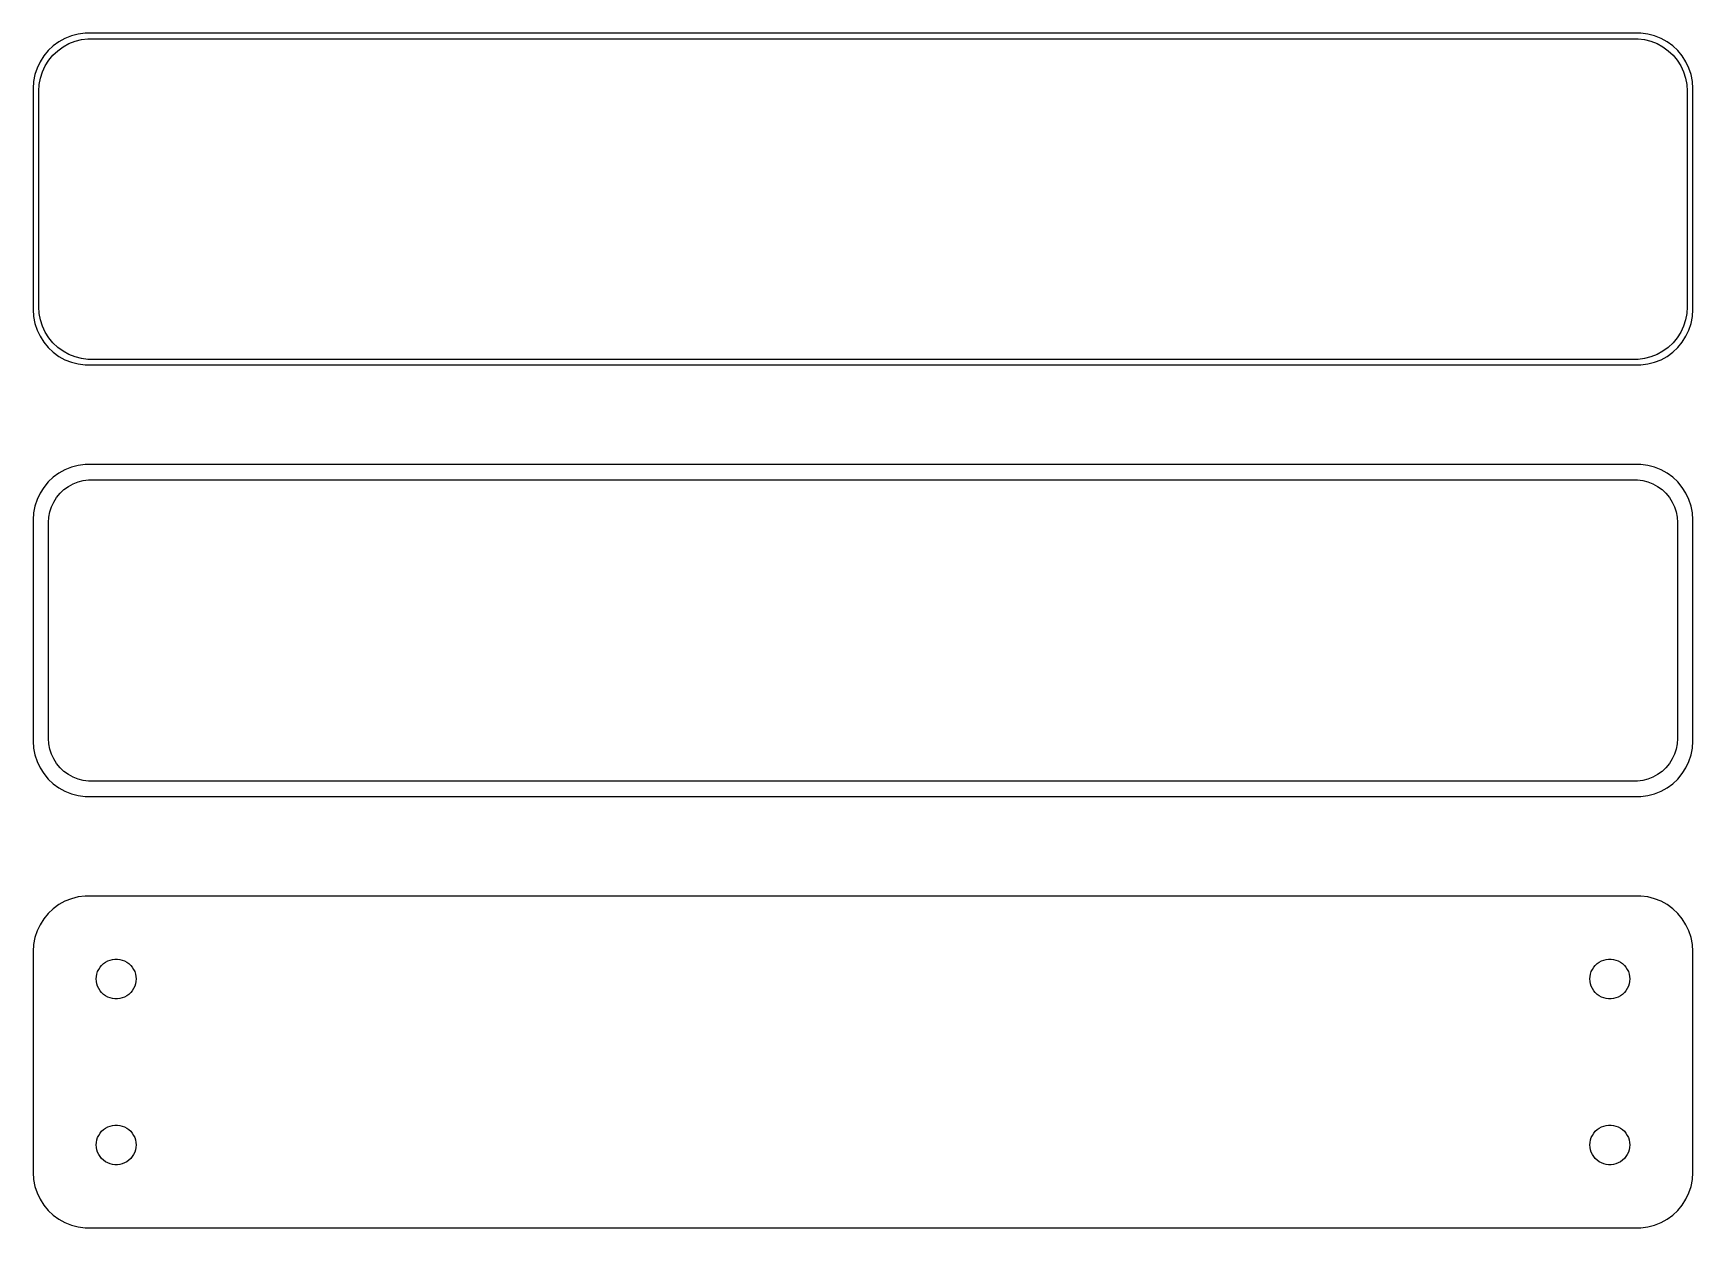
# Model space of a CAD drawing. Header units: metres. Extents: x -75 to 75, y 63 to 171.
import ezdxf

# ---------------------------------------------------------------- set-up
doc = ezdxf.new("R2010")
doc.units = ezdxf.units.M

msp = doc.modelspace()

# ---------------------------------------------------------------- linework, layer by layer
for p, q in [((-73.1871, 169.853), (-73.6448, 169.423)), ((-72.6791, 170.222), (-73.1871, 169.853)), ((-72.7778, 169.41), (-72.2952, 169.761)), ((-72.1289, 170.524), (-72.6791, 170.222)), ((-72.2952, 169.761), (-71.7724, 170.048)), ((-71.5451, 170.755), (-72.1289, 170.524)), ((-71.7724, 170.048), (-71.2178, 170.268)), ((-70.9369, 170.911), (-71.5451, 170.755)), ((-71.2178, 170.268), (-70.6401, 170.416)), ((-70.3139, 170.99), (-70.9369, 170.911)), ((-70.6401, 170.416), (-70.0482, 170.491)), ((70.3139, 170.99), (-70.3139, 170.99)), ((-70.0482, 170.491), (70.0482, 170.491)), ((70.0482, 170.491), (70.6401, 170.416)), ((70.9369, 170.911), (70.3139, 170.99)), ((70.6401, 170.416), (71.2178, 170.268)), ((71.5451, 170.755), (70.9369, 170.911)), ((71.2178, 170.268), (71.7724, 170.048)), ((72.1289, 170.524), (71.5451, 170.755)), ((71.7724, 170.048), (72.2952, 169.761)), ((72.6791, 170.222), (72.1289, 170.524)), ((72.2952, 169.761), (72.7778, 169.41)), ((73.1871, 169.853), (72.6791, 170.222)), ((73.6448, 169.423), (73.1871, 169.853)), ((-74.3815, 168.409), (-74.6489, 167.841)), ((-74.0451, 168.939), (-74.3815, 168.409)), ((-74.1664, 167.499), (-73.9125, 168.038)), ((-73.6448, 169.423), (-74.0451, 168.939)), ((-73.9125, 168.038), (-73.5928, 168.542)), ((-73.5928, 168.542), (-73.2126, 169.002)), ((-73.2126, 169.002), (-72.7778, 169.41)), ((72.7778, 169.41), (73.2126, 169.002)), ((73.2126, 169.002), (73.5928, 168.542)), ((73.5928, 168.542), (73.9125, 168.038)), ((74.0451, 168.939), (73.6448, 169.423)), ((73.9125, 168.038), (74.1664, 167.499)), ((74.3815, 168.409), (74.0451, 168.939)), ((74.6489, 167.841), (74.3815, 168.409)), ((-74.9606, 166.627), (-75, 166)), ((-74.8429, 167.243), (-74.9606, 166.627)), ((-74.6489, 167.841), (-74.8429, 167.243)), ((-74.4625, 166.345), (-74.3508, 166.931)), ((-74.3508, 166.931), (-74.1664, 167.499)), ((74.1664, 167.499), (74.3508, 166.931)), ((74.3508, 166.931), (74.4625, 166.345)), ((74.8429, 167.243), (74.6489, 167.841)), ((74.9606, 166.627), (74.8429, 167.243)), ((75, 166), (74.9606, 166.627)), ((-75, 166), (-75, 146)), ((-74.5, 165.75), (-74.4625, 166.345)), ((-74.5, 146.25), (-74.5, 165.75)), ((74.4625, 166.345), (74.5, 165.75)), ((74.5, 165.75), (74.5, 146.25)), ((75, 146), (75, 166)), ((-75, 146), (-74.9606, 145.373)), ((-74.4625, 145.655), (-74.5, 146.25)), ((-74.3508, 145.069), (-74.4625, 145.655)), ((74.4625, 145.655), (74.3508, 145.069)), ((74.5, 146.25), (74.4625, 145.655)), ((74.9606, 145.373), (75, 146)), ((-74.9606, 145.373), (-74.8429, 144.757)), ((-74.8429, 144.757), (-74.6489, 144.159)), ((-74.6489, 144.159), (-74.3815, 143.591)), ((-74.1664, 144.501), (-74.3508, 145.069)), ((-73.9125, 143.962), (-74.1664, 144.501)), ((74.1664, 144.501), (73.9125, 143.962)), ((74.3508, 145.069), (74.1664, 144.501)), ((74.3815, 143.591), (74.6489, 144.159)), ((74.6489, 144.159), (74.8429, 144.757)), ((74.8429, 144.757), (74.9606, 145.373)), ((-74.3815, 143.591), (-74.0451, 143.061)), ((-74.0451, 143.061), (-73.6448, 142.577)), ((-73.5928, 143.458), (-73.9125, 143.962)), ((-73.6448, 142.577), (-73.1871, 142.147)), ((-73.2126, 142.998), (-73.5928, 143.458)), ((-72.7778, 142.59), (-73.2126, 142.998)), ((-72.2952, 142.239), (-72.7778, 142.59)), ((72.7778, 142.59), (72.2952, 142.239)), ((73.2126, 142.998), (72.7778, 142.59)), ((73.1871, 142.147), (73.6448, 142.577)), ((73.5928, 143.458), (73.2126, 142.998)), ((73.9125, 143.962), (73.5928, 143.458)), ((73.6448, 142.577), (74.0451, 143.061)), ((74.0451, 143.061), (74.3815, 143.591)), ((-73.1871, 142.147), (-72.6791, 141.778)), ((-72.6791, 141.778), (-72.1289, 141.476)), ((-71.7724, 141.952), (-72.2952, 142.239)), ((-72.1289, 141.476), (-71.5451, 141.245)), ((-71.2178, 141.732), (-71.7724, 141.952)), ((-71.5451, 141.245), (-70.9369, 141.089)), ((-70.6401, 141.584), (-71.2178, 141.732)), ((-70.9369, 141.089), (-70.3139, 141.01)), ((-70.0482, 141.509), (-70.6401, 141.584)), ((-70.3139, 141.01), (70.3139, 141.01)), ((70.0482, 141.509), (-70.0482, 141.509)), ((70.6401, 141.584), (70.0482, 141.509)), ((70.3139, 141.01), (70.9369, 141.089)), ((71.2178, 141.732), (70.6401, 141.584)), ((70.9369, 141.089), (71.5451, 141.245)), ((71.7724, 141.952), (71.2178, 141.732)), ((71.5451, 141.245), (72.1289, 141.476)), ((72.2952, 142.239), (71.7724, 141.952)), ((72.1289, 141.476), (72.6791, 141.778)), ((72.6791, 141.778), (73.1871, 142.147)), ((-73.1871, 130.853), (-73.6448, 130.423)), ((-72.6791, 131.222), (-73.1871, 130.853)), ((-72.1289, 131.524), (-72.6791, 131.222)), ((-71.5451, 131.755), (-72.1289, 131.524)), ((-70.9369, 131.911), (-71.5451, 131.755)), ((-70.9457, 130.43), (-70.4751, 130.551)), ((-70.3139, 131.99), (-70.9369, 131.911)), ((-70.4751, 130.551), (-69.993, 130.612)), ((70.3139, 131.99), (-70.3139, 131.99)), ((-69.993, 130.612), (69.993, 130.612)), ((69.993, 130.612), (70.4751, 130.551)), ((70.9369, 131.911), (70.3139, 131.99)), ((70.4751, 130.551), (70.9457, 130.43)), ((71.5451, 131.755), (70.9369, 131.911)), ((72.1289, 131.524), (71.5451, 131.755)), ((72.6791, 131.222), (72.1289, 131.524)), ((73.1871, 130.853), (72.6791, 131.222)), ((73.6448, 130.423), (73.1871, 130.853)), ((-74.3815, 129.409), (-74.6489, 128.841)), ((-74.0451, 129.939), (-74.3815, 129.409)), ((-73.6448, 130.423), (-74.0451, 129.939)), ((-73.1408, 128.614), (-72.8805, 129.024)), ((-72.8805, 129.024), (-72.5707, 129.399)), ((-72.5707, 129.399), (-72.2165, 129.731)), ((-72.2165, 129.731), (-71.8234, 130.017)), ((-71.8234, 130.017), (-71.3975, 130.251)), ((-71.3975, 130.251), (-70.9457, 130.43)), ((70.9457, 130.43), (71.3975, 130.251)), ((71.3975, 130.251), (71.8234, 130.017)), ((71.8234, 130.017), (72.2165, 129.731)), ((72.2165, 129.731), (72.5707, 129.399)), ((72.5707, 129.399), (72.8805, 129.024)), ((72.8805, 129.024), (73.1408, 128.614)), ((74.0451, 129.939), (73.6448, 130.423)), ((74.3815, 129.409), (74.0451, 129.939)), ((74.6489, 128.841), (74.3815, 129.409)), ((-74.9606, 127.627), (-75, 127)), ((-74.8429, 128.243), (-74.9606, 127.627)), ((-74.6489, 128.841), (-74.8429, 128.243)), ((-73.589, 127.235), (-73.4979, 127.712)), ((-73.4979, 127.712), (-73.3477, 128.174)), ((-73.3477, 128.174), (-73.1408, 128.614)), ((73.1408, 128.614), (73.3477, 128.174)), ((73.3477, 128.174), (73.4979, 127.712)), ((73.4979, 127.712), (73.589, 127.235)), ((74.8429, 128.243), (74.6489, 128.841)), ((74.9606, 127.627), (74.8429, 128.243)), ((75, 127), (74.9606, 127.627)), ((-75, 127), (-75, 107)), ((-73.6195, 126.75), (-73.589, 127.235)), ((-73.6195, 107.25), (-73.6195, 126.75)), ((73.589, 127.235), (73.6195, 126.75)), ((73.6195, 126.75), (73.6195, 107.25)), ((75, 107), (75, 127)), ((-75, 107), (-74.9606, 106.373)), ((-73.589, 106.765), (-73.6195, 107.25)), ((-73.4979, 106.288), (-73.589, 106.765)), ((73.589, 106.765), (73.4979, 106.288)), ((73.6195, 107.25), (73.589, 106.765)), ((74.9606, 106.373), (75, 107)), ((-74.9606, 106.373), (-74.8429, 105.757)), ((-74.8429, 105.757), (-74.6489, 105.159)), ((-74.6489, 105.159), (-74.3815, 104.591)), ((-73.3477, 105.826), (-73.4979, 106.288)), ((-73.1408, 105.386), (-73.3477, 105.826)), ((-72.8805, 104.976), (-73.1408, 105.386)), ((73.1408, 105.386), (72.8805, 104.976)), ((73.3477, 105.826), (73.1408, 105.386)), ((73.4979, 106.288), (73.3477, 105.826)), ((74.3815, 104.591), (74.6489, 105.159)), ((74.6489, 105.159), (74.8429, 105.757)), ((74.8429, 105.757), (74.9606, 106.373)), ((-74.3815, 104.591), (-74.0451, 104.061)), ((-74.0451, 104.061), (-73.6448, 103.577)), ((-73.6448, 103.577), (-73.1871, 103.147)), ((-72.5707, 104.601), (-72.8805, 104.976)), ((-72.2165, 104.269), (-72.5707, 104.601)), ((-71.8234, 103.983), (-72.2165, 104.269)), ((-71.3975, 103.749), (-71.8234, 103.983)), ((-70.9457, 103.57), (-71.3975, 103.749)), ((-70.4751, 103.449), (-70.9457, 103.57)), ((70.9457, 103.57), (70.4751, 103.449)), ((71.3975, 103.749), (70.9457, 103.57)), ((71.8234, 103.983), (71.3975, 103.749)), ((72.2165, 104.269), (71.8234, 103.983)), ((72.5707, 104.601), (72.2165, 104.269)), ((72.8805, 104.976), (72.5707, 104.601)), ((73.1871, 103.147), (73.6448, 103.577)), ((73.6448, 103.577), (74.0451, 104.061)), ((74.0451, 104.061), (74.3815, 104.591)), ((-73.1871, 103.147), (-72.6791, 102.778)), ((-72.6791, 102.778), (-72.1289, 102.476)), ((-72.1289, 102.476), (-71.5451, 102.245)), ((-71.5451, 102.245), (-70.9369, 102.089)), ((-70.9369, 102.089), (-70.3139, 102.01)), ((-69.993, 103.388), (-70.4751, 103.449)), ((-70.3139, 102.01), (70.3139, 102.01)), ((69.993, 103.388), (-69.993, 103.388)), ((70.4751, 103.449), (69.993, 103.388)), ((70.3139, 102.01), (70.9369, 102.089)), ((70.9369, 102.089), (71.5451, 102.245)), ((71.5451, 102.245), (72.1289, 102.476)), ((72.1289, 102.476), (72.6791, 102.778)), ((72.6791, 102.778), (73.1871, 103.147)), ((-73.1871, 91.8526), (-73.6448, 91.4227)), ((-72.6791, 92.2216), (-73.1871, 91.8526)), ((-72.1289, 92.5241), (-72.6791, 92.2216)), ((-71.5451, 92.7553), (-72.1289, 92.5241)), ((-70.9369, 92.9114), (-71.5451, 92.7553)), ((-70.3139, 92.9901), (-70.9369, 92.9114)), ((70.3139, 92.9901), (-70.3139, 92.9901)), ((70.9369, 92.9114), (70.3139, 92.9901)), ((71.5451, 92.7553), (70.9369, 92.9114)), ((72.1289, 92.5241), (71.5451, 92.7553)), ((72.6791, 92.2216), (72.1289, 92.5241)), ((73.1871, 91.8526), (72.6791, 92.2216)), ((73.6448, 91.4227), (73.1871, 91.8526)), ((-74.3815, 90.4088), (-74.6489, 89.8406)), ((-74.0451, 90.9389), (-74.3815, 90.4088)), ((-73.6448, 91.4227), (-74.0451, 90.9389)), ((74.0451, 90.9389), (73.6448, 91.4227)), ((74.3815, 90.4088), (74.0451, 90.9389)), ((74.6489, 89.8406), (74.3815, 90.4088)), ((-74.9606, 88.6267), (-75, 88)), ((-74.8429, 89.2434), (-74.9606, 88.6267)), ((-74.6489, 89.8406), (-74.8429, 89.2434)), ((74.8429, 89.2434), (74.6489, 89.8406)), ((74.9606, 88.6267), (74.8429, 89.2434)), ((75, 88), (74.9606, 88.6267)), ((-75, 88), (-75, 68)), ((-68.6474, 86.8869), (-68.4645, 87.0198)), ((-68.4645, 87.0198), (-68.2664, 87.1287)), ((-68.2664, 87.1287), (-68.0562, 87.2119)), ((-68.0562, 87.2119), (-67.8373, 87.2681)), ((-67.8373, 87.2681), (-67.613, 87.2964)), ((-67.613, 87.2964), (-67.387, 87.2964)), ((-67.387, 87.2964), (-67.1627, 87.2681)), ((-67.1627, 87.2681), (-66.9438, 87.2119)), ((-66.9438, 87.2119), (-66.7336, 87.1287)), ((-66.7336, 87.1287), (-66.5355, 87.0198)), ((-66.5355, 87.0198), (-66.3526, 86.8869)), ((66.3526, 86.8869), (66.5355, 87.0198)), ((66.5355, 87.0198), (66.7336, 87.1287)), ((66.7336, 87.1287), (66.9438, 87.2119)), ((66.9438, 87.2119), (67.1627, 87.2681)), ((67.1627, 87.2681), (67.387, 87.2964)), ((67.387, 87.2964), (67.613, 87.2964)), ((67.613, 87.2964), (67.8373, 87.2681)), ((67.8373, 87.2681), (68.0562, 87.2119)), ((68.0562, 87.2119), (68.2664, 87.1287)), ((68.2664, 87.1287), (68.4645, 87.0198)), ((68.4645, 87.0198), (68.6474, 86.8869)), ((75, 68), (75, 88)), ((-69.3, 85.5), (-69.2858, 85.7256)), ((-69.2858, 85.2744), (-69.3, 85.5)), ((-69.2858, 85.7256), (-69.2434, 85.9476)), ((-69.2434, 85.9476), (-69.1736, 86.1626)), ((-69.1736, 86.1626), (-69.0773, 86.3671)), ((-69.0773, 86.3671), (-68.9562, 86.558)), ((-68.9562, 86.558), (-68.8121, 86.7322)), ((-68.8121, 86.7322), (-68.6474, 86.8869)), ((-66.3526, 86.8869), (-66.1879, 86.7322)), ((-66.1879, 86.7322), (-66.0438, 86.558)), ((-66.0438, 86.558), (-65.9226, 86.3671)), ((-65.9226, 86.3671), (-65.8264, 86.1626)), ((-65.8264, 86.1626), (-65.7565, 85.9476)), ((-65.7565, 85.9476), (-65.7142, 85.7256)), ((-65.7142, 85.7256), (-65.7, 85.5)), ((-65.7, 85.5), (-65.7142, 85.2744)), ((65.7, 85.5), (65.7142, 85.7256)), ((65.7142, 85.2744), (65.7, 85.5)), ((65.7142, 85.7256), (65.7565, 85.9476)), ((65.7565, 85.9476), (65.8264, 86.1626)), ((65.8264, 86.1626), (65.9226, 86.3671)), ((65.9226, 86.3671), (66.0438, 86.558)), ((66.0438, 86.558), (66.1879, 86.7322)), ((66.1879, 86.7322), (66.3526, 86.8869)), ((68.6474, 86.8869), (68.8121, 86.7322)), ((68.8121, 86.7322), (68.9562, 86.558)), ((68.9562, 86.558), (69.0773, 86.3671)), ((69.0773, 86.3671), (69.1736, 86.1626)), ((69.1736, 86.1626), (69.2434, 85.9476)), ((69.2434, 85.9476), (69.2858, 85.7256)), ((69.2858, 85.7256), (69.3, 85.5)), ((69.3, 85.5), (69.2858, 85.2744)), ((-69.2434, 85.0524), (-69.2858, 85.2744)), ((-69.1736, 84.8374), (-69.2434, 85.0524)), ((-69.0773, 84.6328), (-69.1736, 84.8374)), ((-68.9562, 84.442), (-69.0773, 84.6328)), ((-68.8121, 84.2678), (-68.9562, 84.442)), ((-68.6474, 84.1131), (-68.8121, 84.2678)), ((-68.4645, 83.9802), (-68.6474, 84.1131)), ((-66.3526, 84.1131), (-66.5355, 83.9802)), ((-66.1879, 84.2678), (-66.3526, 84.1131)), ((-66.0438, 84.442), (-66.1879, 84.2678)), ((-65.9226, 84.6328), (-66.0438, 84.442)), ((-65.8264, 84.8374), (-65.9226, 84.6328)), ((-65.7565, 85.0524), (-65.8264, 84.8374)), ((-65.7142, 85.2744), (-65.7565, 85.0524)), ((65.7565, 85.0524), (65.7142, 85.2744)), ((65.8264, 84.8374), (65.7565, 85.0524)), ((65.9226, 84.6328), (65.8264, 84.8374)), ((66.0438, 84.442), (65.9226, 84.6328)), ((66.1879, 84.2678), (66.0438, 84.442)), ((66.3526, 84.1131), (66.1879, 84.2678)), ((66.5355, 83.9802), (66.3526, 84.1131)), ((68.6474, 84.1131), (68.4645, 83.9802)), ((68.8121, 84.2678), (68.6474, 84.1131)), ((68.9562, 84.442), (68.8121, 84.2678)), ((69.0773, 84.6328), (68.9562, 84.442)), ((69.1736, 84.8374), (69.0773, 84.6328)), ((69.2434, 85.0524), (69.1736, 84.8374)), ((69.2858, 85.2744), (69.2434, 85.0524)), ((-68.2664, 83.8713), (-68.4645, 83.9802)), ((-68.0562, 83.7881), (-68.2664, 83.8713)), ((-67.8373, 83.7319), (-68.0562, 83.7881)), ((-67.613, 83.7036), (-67.8373, 83.7319)), ((-67.387, 83.7036), (-67.613, 83.7036)), ((-67.1627, 83.7319), (-67.387, 83.7036)), ((-66.9438, 83.7881), (-67.1627, 83.7319)), ((-66.7336, 83.8713), (-66.9438, 83.7881)), ((-66.5355, 83.9802), (-66.7336, 83.8713)), ((66.7336, 83.8713), (66.5355, 83.9802)), ((66.9438, 83.7881), (66.7336, 83.8713)), ((67.1627, 83.7319), (66.9438, 83.7881)), ((67.387, 83.7036), (67.1627, 83.7319)), ((67.613, 83.7036), (67.387, 83.7036)), ((67.8373, 83.7319), (67.613, 83.7036)), ((68.0562, 83.7881), (67.8373, 83.7319)), ((68.2664, 83.8713), (68.0562, 83.7881)), ((68.4645, 83.9802), (68.2664, 83.8713)), ((-68.6474, 71.8869), (-68.4645, 72.0198)), ((-68.4645, 72.0198), (-68.2664, 72.1287)), ((-68.2664, 72.1287), (-68.0562, 72.2119)), ((-68.0562, 72.2119), (-67.8373, 72.2681)), ((-67.8373, 72.2681), (-67.613, 72.2964)), ((-67.613, 72.2964), (-67.387, 72.2964)), ((-67.387, 72.2964), (-67.1627, 72.2681)), ((-67.1627, 72.2681), (-66.9438, 72.2119)), ((-66.9438, 72.2119), (-66.7336, 72.1287)), ((-66.7336, 72.1287), (-66.5355, 72.0198)), ((-66.5355, 72.0198), (-66.3526, 71.8869)), ((66.3526, 71.8869), (66.5355, 72.0198)), ((66.5355, 72.0198), (66.7336, 72.1287)), ((66.7336, 72.1287), (66.9438, 72.2119)), ((66.9438, 72.2119), (67.1627, 72.2681)), ((67.1627, 72.2681), (67.387, 72.2964)), ((67.387, 72.2964), (67.613, 72.2964)), ((67.613, 72.2964), (67.8373, 72.2681)), ((67.8373, 72.2681), (68.0562, 72.2119)), ((68.0562, 72.2119), (68.2664, 72.1287)), ((68.2664, 72.1287), (68.4645, 72.0198)), ((68.4645, 72.0198), (68.6474, 71.8869)), ((-69.3, 70.5), (-69.2858, 70.7256)), ((-69.2858, 70.2744), (-69.3, 70.5)), ((-69.2858, 70.7256), (-69.2434, 70.9476)), ((-69.2434, 70.9476), (-69.1736, 71.1626)), ((-69.1736, 71.1626), (-69.0773, 71.3672)), ((-69.0773, 71.3672), (-68.9562, 71.558)), ((-68.9562, 71.558), (-68.8121, 71.7322)), ((-68.8121, 71.7322), (-68.6474, 71.8869)), ((-66.3526, 71.8869), (-66.1879, 71.7322)), ((-66.1879, 71.7322), (-66.0438, 71.558)), ((-66.0438, 71.558), (-65.9226, 71.3672)), ((-65.9226, 71.3672), (-65.8264, 71.1626)), ((-65.8264, 71.1626), (-65.7565, 70.9476)), ((-65.7565, 70.9476), (-65.7142, 70.7256)), ((-65.7142, 70.7256), (-65.7, 70.5)), ((-65.7, 70.5), (-65.7142, 70.2744)), ((65.7, 70.5), (65.7142, 70.7256)), ((65.7142, 70.2744), (65.7, 70.5)), ((65.7142, 70.7256), (65.7565, 70.9476)), ((65.7565, 70.9476), (65.8264, 71.1626)), ((65.8264, 71.1626), (65.9226, 71.3672)), ((65.9226, 71.3672), (66.0438, 71.558)), ((66.0438, 71.558), (66.1879, 71.7322)), ((66.1879, 71.7322), (66.3526, 71.8869)), ((68.6474, 71.8869), (68.8121, 71.7322)), ((68.8121, 71.7322), (68.9562, 71.558)), ((68.9562, 71.558), (69.0773, 71.3672)), ((69.0773, 71.3672), (69.1736, 71.1626)), ((69.1736, 71.1626), (69.2434, 70.9476)), ((69.2434, 70.9476), (69.2858, 70.7256)), ((69.2858, 70.7256), (69.3, 70.5)), ((69.3, 70.5), (69.2858, 70.2744)), ((-69.2434, 70.0524), (-69.2858, 70.2744)), ((-69.1736, 69.8374), (-69.2434, 70.0524)), ((-69.0773, 69.6329), (-69.1736, 69.8374)), ((-68.9562, 69.442), (-69.0773, 69.6329)), ((-68.8121, 69.2678), (-68.9562, 69.442)), ((-68.6474, 69.1131), (-68.8121, 69.2678)), ((-68.4645, 68.9802), (-68.6474, 69.1131)), ((-66.3526, 69.1131), (-66.5355, 68.9802)), ((-66.1879, 69.2678), (-66.3526, 69.1131)), ((-66.0438, 69.442), (-66.1879, 69.2678)), ((-65.9226, 69.6329), (-66.0438, 69.442)), ((-65.8264, 69.8374), (-65.9226, 69.6329)), ((-65.7565, 70.0524), (-65.8264, 69.8374)), ((-65.7142, 70.2744), (-65.7565, 70.0524)), ((65.7565, 70.0524), (65.7142, 70.2744)), ((65.8264, 69.8374), (65.7565, 70.0524)), ((65.9226, 69.6329), (65.8264, 69.8374)), ((66.0438, 69.442), (65.9226, 69.6329)), ((66.1879, 69.2678), (66.0438, 69.442)), ((66.3526, 69.1131), (66.1879, 69.2678)), ((66.5355, 68.9802), (66.3526, 69.1131)), ((68.6474, 69.1131), (68.4645, 68.9802)), ((68.8121, 69.2678), (68.6474, 69.1131)), ((68.9562, 69.442), (68.8121, 69.2678)), ((69.0773, 69.6329), (68.9562, 69.442)), ((69.1736, 69.8374), (69.0773, 69.6329)), ((69.2434, 70.0524), (69.1736, 69.8374)), ((69.2858, 70.2744), (69.2434, 70.0524)), ((-75, 68), (-74.9606, 67.3733)), ((-68.2664, 68.8713), (-68.4645, 68.9802)), ((-68.0562, 68.7881), (-68.2664, 68.8713)), ((-67.8373, 68.7319), (-68.0562, 68.7881)), ((-67.613, 68.7036), (-67.8373, 68.7319)), ((-67.387, 68.7036), (-67.613, 68.7036)), ((-67.1627, 68.7319), (-67.387, 68.7036)), ((-66.9438, 68.7881), (-67.1627, 68.7319)), ((-66.7336, 68.8713), (-66.9438, 68.7881)), ((-66.5355, 68.9802), (-66.7336, 68.8713)), ((66.7336, 68.8713), (66.5355, 68.9802)), ((66.9438, 68.7881), (66.7336, 68.8713)), ((67.1627, 68.7319), (66.9438, 68.7881)), ((67.387, 68.7036), (67.1627, 68.7319)), ((67.613, 68.7036), (67.387, 68.7036)), ((67.8373, 68.7319), (67.613, 68.7036)), ((68.0562, 68.7881), (67.8373, 68.7319)), ((68.2664, 68.8713), (68.0562, 68.7881)), ((68.4645, 68.9802), (68.2664, 68.8713)), ((74.9606, 67.3733), (75, 68)), ((-74.9606, 67.3733), (-74.8429, 66.7566)), ((-74.8429, 66.7566), (-74.6489, 66.1594)), ((-74.6489, 66.1594), (-74.3815, 65.5912)), ((74.3815, 65.5912), (74.6489, 66.1594)), ((74.6489, 66.1594), (74.8429, 66.7566)), ((74.8429, 66.7566), (74.9606, 67.3733)), ((-74.3815, 65.5912), (-74.0451, 65.0611)), ((-74.0451, 65.0611), (-73.6448, 64.5773)), ((-73.6448, 64.5773), (-73.1871, 64.1474)), ((73.1871, 64.1474), (73.6448, 64.5773)), ((73.6448, 64.5773), (74.0451, 65.0611)), ((74.0451, 65.0611), (74.3815, 65.5912)), ((-73.1871, 64.1474), (-72.6791, 63.7784)), ((-72.6791, 63.7784), (-72.1289, 63.4759)), ((-72.1289, 63.4759), (-71.5451, 63.2447)), ((-71.5451, 63.2447), (-70.9369, 63.0886)), ((-70.9369, 63.0886), (-70.3139, 63.0099)), ((-70.3139, 63.0099), (70.3139, 63.0099)), ((70.3139, 63.0099), (70.9369, 63.0886)), ((70.9369, 63.0886), (71.5451, 63.2447)), ((71.5451, 63.2447), (72.1289, 63.4759)), ((72.1289, 63.4759), (72.6791, 63.7784)), ((72.6791, 63.7784), (73.1871, 64.1474))]:
    msp.add_line(p, q)

doc.saveas('drawing.dxf')
